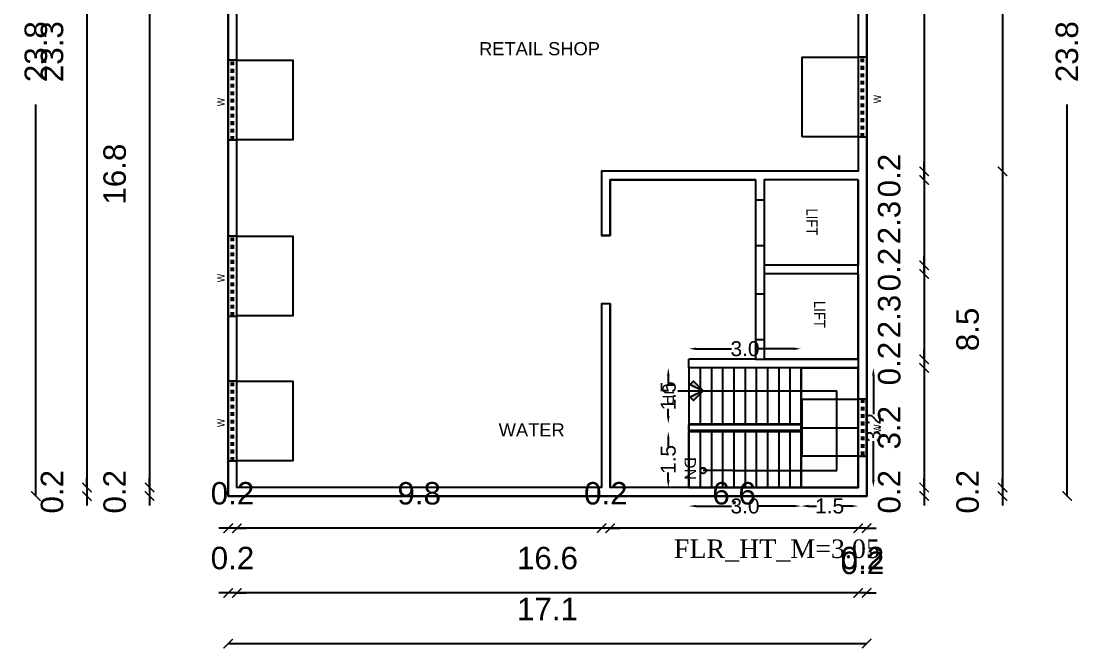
# Model space of a CAD drawing. Header units: metres. Extents: x 21671 to 43338, y -49512 to -25104.
# Drawn here: x 21833.06 to 21861.41, y -25137.59 to -25120.8 of the extents above; entities that cross this region are included whole.
import ezdxf

# ---------------------------------------------------------------- set-up
doc = ezdxf.new("R2010")
doc.units = ezdxf.units.M
doc.linetypes.add('HIDDENX2', pattern=[0.375, 0.25, -0.125])
for name, color, linetype in [('0 @ 1', 7, 'Continuous'), ('5', 5, 'Continuous'), ('BLK_1_FLR_3_BLT_UP_AREA', 7, 'Continuous'), ('BLK_1_FLR_3_LIFT_1', 7, 'Continuous'), ('BLK_1_FLR_3_REGULAR_ROOM', 7, 'Continuous'), ('BLK_1_FLR_3_ROOF_AREA', 7, 'Continuous'), ('BLK_1_FLR_3_STAIR_1', 7, 'Continuous'), ('BLK_1_FLR_3_STAIR_1_FLIGHT_1', 7, 'Continuous'), ('BLK_1_FLR_3_STAIR_1_FLIGHT_2', 7, 'Continuous'), ('BLK_1_FLR_3_STAIR_1_LANDING_1', 7, 'Continuous')]:
    doc.layers.add(name, color=color, linetype=linetype)
doc.styles.add('2mm', font='swissl.ttf', dxfattribs={"height": 2})
doc.styles.add('ARIAL', font='arial.ttf')
doc.styles.add('SEN', font='tahoma.ttf', dxfattribs={"height": 1})
doc.styles.get("Standard").update_dxf_attribs({"font": 'arial.ttf'})
doc.styles.add('TIMES', font='times.ttf')
doc.dimstyles.new('ISO-25', dxfattribs={"dimtxt": 1, "dimasz": 2.5, "dimexe": 1.25, "dimexo": 0.625, "dimtad": 1, "dimdec": 1, "dimzin": 1, "dimdsep": 46, "dimtxsty": 'Standard', "dimcen": 2.5, "dimse1": 1, "dimse2": 1, "dimsd1": 1, "dimsd2": 1, "dimadec": 1, "dimazin": 3, "dimtfac": 1, "dimtdec": 1, "dimtix": 1, "dimtmove": 2, "dimatfit": 3, "dimfxl": 0, "dimarcsym": 0})

# ---------------------------------------------------------------- blocks, each defined once
blk = doc.blocks.new('A$C674B7934')
at = {"layer": '5', "linetype": 'HIDDENX2'}
for p, q in [((3.5, 90), (3.5, 6)), ((5.5, 90), (5.5, 6))]:
    blk.add_line(p, q, dxfattribs=at)
at = {"layer": '5'}
blk.add_lwpolyline([(0, 6), (9, 6), (9, 90), (0, 90)], close=True, dxfattribs=at)
blk = doc.blocks.new('A$C617F55A5')
at = {"layer": '5', "linetype": 'HIDDENX2'}
for p, q in [((0, 5.5), (60, 5.5)), ((0, 3.5), (60, 3.5))]:
    blk.add_line(p, q, dxfattribs=at)
at = {"layer": '5'}
blk.add_lwpolyline([(60, 0), (60, 9), (0, 9), (0, 0)], close=True, dxfattribs=at)
blk = doc.blocks.new('_ArchTick')
at = {"color": 0, "linetype": 'ByBlock', "const_width": 0.15}
blk.add_lwpolyline([(-0.5, -0.5), (0.5, 0.5)], dxfattribs=at)
blk = doc.blocks.new('*D129')
at = {"color": 0, "lineweight": -2}
blk.add_line((21836.488, -25116.512), (21836.488, -25133.277), dxfattribs=at)
at = {"layer": 'Defpoints', "color": 0}
for p in [(21838.82, -25116.512), (21836.488, -25133.277), (21838.82, -25133.277)]:
    blk.add_point(p, dxfattribs=at)
at = {"color": 0, "lineweight": -2, "xscale": 0.25, "yscale": 0.25, "zscale": 0.25}
for p, rotation in [((21836.488, -25116.512), 90), ((21836.488, -25133.277), 270)]:
    blk.add_blockref('_ArchTick', p, dxfattribs=dict(at, rotation=rotation))
at = {"color": 0, "insert": (21835.557, -25124.894), "char_height": 0.6, "attachment_point": 5, "rotation": 90}
blk.add_mtext('16.8', dxfattribs=at)
blk = doc.blocks.new('*D100')
at = {"color": 0, "lineweight": -2}
for p, q in [((21836.488, -25133.277), (21836.488, -25133.027)), ((21836.488, -25133.277), (21836.488, -25133.506)), ((21836.488, -25133.506), (21836.488, -25133.756))]:
    blk.add_line(p, q, dxfattribs=at)
at = {"layer": 'Defpoints', "color": 0}
for p in [(21838.82, -25133.277), (21836.488, -25133.506), (21838.591, -25133.506)]:
    blk.add_point(p, dxfattribs=at)
at = {"color": 0, "lineweight": -2, "xscale": 0.25, "yscale": 0.25, "zscale": 0.25}
for p, rotation in [((21836.488, -25133.277), 270), ((21836.488, -25133.506), 90)]:
    blk.add_blockref('_ArchTick', p, dxfattribs=dict(at, rotation=rotation))
at = {"color": 0, "insert": (21835.557, -25133.391), "char_height": 0.6, "attachment_point": 5, "rotation": 90}
blk.add_mtext('0.2', dxfattribs=at)
blk = doc.blocks.new('*D102')
at = {"color": 0, "lineweight": -2}
blk.add_line((21834.814, -25109.958), (21834.814, -25133.277), dxfattribs=at)
at = {"layer": 'Defpoints', "color": 0}
for p in [(21838.82, -25109.958), (21834.814, -25133.277), (21838.82, -25133.277)]:
    blk.add_point(p, dxfattribs=at)
at = {"color": 0, "lineweight": -2, "xscale": 0.25, "yscale": 0.25, "zscale": 0.25}
for p, rotation in [((21834.814, -25109.958), 90), ((21834.814, -25133.277), 270)]:
    blk.add_blockref('_ArchTick', p, dxfattribs=dict(at, rotation=rotation))
at = {"color": 0, "insert": (21833.883, -25121.618), "char_height": 0.6, "attachment_point": 5, "rotation": 90}
blk.add_mtext('23.3', dxfattribs=at)
blk = doc.blocks.new('*D103')
at = {"color": 0, "lineweight": -2}
for p, q in [((21834.814, -25133.277), (21834.814, -25133.027)), ((21834.814, -25133.277), (21834.814, -25133.506)), ((21834.814, -25133.506), (21834.814, -25133.756))]:
    blk.add_line(p, q, dxfattribs=at)
at = {"layer": 'Defpoints', "color": 0}
for p in [(21838.82, -25133.277), (21834.814, -25133.506), (21838.591, -25133.506)]:
    blk.add_point(p, dxfattribs=at)
at = {"color": 0, "lineweight": -2, "xscale": 0.25, "yscale": 0.25, "zscale": 0.25}
for p, rotation in [((21834.814, -25133.277), 270), ((21834.814, -25133.506), 90)]:
    blk.add_blockref('_ArchTick', p, dxfattribs=dict(at, rotation=rotation))
at = {"color": 0, "insert": (21833.883, -25133.391), "char_height": 0.6, "attachment_point": 5, "rotation": 90}
blk.add_mtext('0.2', dxfattribs=at)
blk = doc.blocks.new('*D130')
at = {"color": 0, "lineweight": -2}
for p, q in [((21833.45, -25109.73), (21833.45, -25120.208)), ((21833.45, -25133.506), (21833.45, -25123.028))]:
    blk.add_line(p, q, dxfattribs=at)
at = {"layer": 'Defpoints', "color": 0}
for p in [(21838.591, -25109.73), (21833.45, -25133.506), (21838.591, -25133.506)]:
    blk.add_point(p, dxfattribs=at)
at = {"color": 0, "lineweight": -2, "xscale": 0.25, "yscale": 0.25, "zscale": 0.25}
for p, rotation in [((21833.45, -25109.73), 90), ((21833.45, -25133.506), 270)]:
    blk.add_blockref('_ArchTick', p, dxfattribs=dict(at, rotation=rotation))
at = {"color": 0, "insert": (21833.45, -25121.618), "char_height": 0.6, "attachment_point": 5, "rotation": 90}
blk.add_mtext('23.8', dxfattribs=at)
blk = doc.blocks.new('*D131')
at = {"color": 0, "lineweight": -2}
blk.add_line((21857.198, -25109.958), (21857.198, -25124.818), dxfattribs=at)
at = {"layer": 'Defpoints', "color": 0}
for p in [(21855.432, -25109.958), (21855.432, -25124.818), (21857.198, -25124.818)]:
    blk.add_point(p, dxfattribs=at)
at = {"color": 0, "lineweight": -2, "xscale": 0.25, "yscale": 0.25, "zscale": 0.25}
for p, rotation in [((21857.198, -25109.958), 90), ((21857.198, -25124.818), 270)]:
    blk.add_blockref('_ArchTick', p, dxfattribs=dict(at, rotation=rotation))
at = {"color": 0, "insert": (21856.267, -25117.388), "char_height": 0.6, "attachment_point": 5, "rotation": 90}
blk.add_mtext('14.9', dxfattribs=at)
blk = doc.blocks.new('*D132')
at = {"color": 0, "lineweight": -2}
for p, q in [((21857.198, -25124.818), (21857.198, -25124.568)), ((21857.198, -25124.818), (21857.198, -25125.047)), ((21857.198, -25125.047), (21857.198, -25125.297))]:
    blk.add_line(p, q, dxfattribs=at)
at = {"layer": 'Defpoints', "color": 0}
for p in [(21855.432, -25124.818), (21855.432, -25125.047), (21857.198, -25125.047)]:
    blk.add_point(p, dxfattribs=at)
at = {"color": 0, "lineweight": -2, "xscale": 0.25, "yscale": 0.25, "zscale": 0.25}
for p, rotation in [((21857.198, -25124.818), 270), ((21857.198, -25125.047), 90)]:
    blk.add_blockref('_ArchTick', p, dxfattribs=dict(at, rotation=rotation))
at = {"color": 0, "insert": (21856.267, -25124.933), "char_height": 0.6, "attachment_point": 5, "rotation": 90}
blk.add_mtext('0.2', dxfattribs=at)
blk = doc.blocks.new('*D133')
at = {"color": 0, "lineweight": -2}
for p, q in [((21857.198, -25125.047), (21857.198, -25124.797)), ((21857.198, -25125.047), (21857.198, -25127.333)), ((21857.198, -25127.333), (21857.198, -25127.583))]:
    blk.add_line(p, q, dxfattribs=at)
at = {"layer": 'Defpoints', "color": 0}
for p in [(21855.432, -25125.047), (21855.432, -25127.333), (21857.198, -25127.333)]:
    blk.add_point(p, dxfattribs=at)
at = {"color": 0, "lineweight": -2, "xscale": 0.25, "yscale": 0.25, "zscale": 0.25}
for p, rotation in [((21857.198, -25125.047), 270), ((21857.198, -25127.333), 90)]:
    blk.add_blockref('_ArchTick', p, dxfattribs=dict(at, rotation=rotation))
at = {"color": 0, "insert": (21856.267, -25126.19), "char_height": 0.6, "attachment_point": 5, "rotation": 90}
blk.add_mtext('2.3', dxfattribs=at)
blk = doc.blocks.new('*D134')
at = {"color": 0, "lineweight": -2}
for p, q in [((21857.198, -25127.333), (21857.198, -25127.083)), ((21857.198, -25127.333), (21857.198, -25127.562)), ((21857.198, -25127.562), (21857.198, -25127.812))]:
    blk.add_line(p, q, dxfattribs=at)
at = {"layer": 'Defpoints', "color": 0}
for p in [(21855.432, -25127.333), (21855.432, -25127.562), (21857.198, -25127.562)]:
    blk.add_point(p, dxfattribs=at)
at = {"color": 0, "lineweight": -2, "xscale": 0.25, "yscale": 0.25, "zscale": 0.25}
for p, rotation in [((21857.198, -25127.333), 270), ((21857.198, -25127.562), 90)]:
    blk.add_blockref('_ArchTick', p, dxfattribs=dict(at, rotation=rotation))
at = {"color": 0, "insert": (21856.267, -25127.447), "char_height": 0.6, "attachment_point": 5, "rotation": 90}
blk.add_mtext('0.2', dxfattribs=at)
blk = doc.blocks.new('*D135')
at = {"color": 0, "lineweight": -2}
for p, q in [((21857.198, -25127.562), (21857.198, -25127.312)), ((21857.198, -25127.562), (21857.198, -25129.848)), ((21857.198, -25129.848), (21857.198, -25130.098))]:
    blk.add_line(p, q, dxfattribs=at)
at = {"layer": 'Defpoints', "color": 0}
for p in [(21855.432, -25127.562), (21855.432, -25129.848), (21857.198, -25129.848)]:
    blk.add_point(p, dxfattribs=at)
at = {"color": 0, "lineweight": -2, "xscale": 0.25, "yscale": 0.25, "zscale": 0.25}
for p, rotation in [((21857.198, -25127.562), 270), ((21857.198, -25129.848), 90)]:
    blk.add_blockref('_ArchTick', p, dxfattribs=dict(at, rotation=rotation))
at = {"color": 0, "insert": (21856.267, -25128.705), "char_height": 0.6, "attachment_point": 5, "rotation": 90}
blk.add_mtext('2.3', dxfattribs=at)
blk = doc.blocks.new('*D136')
at = {"color": 0, "lineweight": -2}
for p, q in [((21857.198, -25129.848), (21857.198, -25129.598)), ((21857.198, -25129.848), (21857.198, -25130.076)), ((21857.198, -25130.076), (21857.198, -25130.326))]:
    blk.add_line(p, q, dxfattribs=at)
at = {"layer": 'Defpoints', "color": 0}
for p in [(21855.432, -25129.848), (21855.432, -25130.076), (21857.198, -25130.076)]:
    blk.add_point(p, dxfattribs=at)
at = {"color": 0, "lineweight": -2, "xscale": 0.25, "yscale": 0.25, "zscale": 0.25}
for p, rotation in [((21857.198, -25129.848), 270), ((21857.198, -25130.076), 90)]:
    blk.add_blockref('_ArchTick', p, dxfattribs=dict(at, rotation=rotation))
at = {"color": 0, "insert": (21856.267, -25129.962), "char_height": 0.6, "attachment_point": 5, "rotation": 90}
blk.add_mtext('0.2', dxfattribs=at)
blk = doc.blocks.new('*D137')
at = {"color": 0, "lineweight": -2}
blk.add_line((21857.198, -25130.076), (21857.198, -25133.277), dxfattribs=at)
at = {"layer": 'Defpoints', "color": 0}
for p in [(21855.432, -25130.076), (21855.432, -25133.277), (21857.198, -25133.277)]:
    blk.add_point(p, dxfattribs=at)
at = {"color": 0, "lineweight": -2, "xscale": 0.25, "yscale": 0.25, "zscale": 0.25}
for p, rotation in [((21857.198, -25130.076), 90), ((21857.198, -25133.277), 270)]:
    blk.add_blockref('_ArchTick', p, dxfattribs=dict(at, rotation=rotation))
at = {"color": 0, "insert": (21856.267, -25131.677), "char_height": 0.6, "attachment_point": 5, "rotation": 90}
blk.add_mtext('3.2', dxfattribs=at)
blk = doc.blocks.new('*D138')
at = {"color": 0, "lineweight": -2}
for p, q in [((21857.198, -25133.277), (21857.198, -25133.027)), ((21857.198, -25133.277), (21857.198, -25133.506)), ((21857.198, -25133.506), (21857.198, -25133.756))]:
    blk.add_line(p, q, dxfattribs=at)
at = {"layer": 'Defpoints', "color": 0}
for p in [(21855.432, -25133.277), (21855.661, -25133.506), (21857.198, -25133.506)]:
    blk.add_point(p, dxfattribs=at)
at = {"color": 0, "lineweight": -2, "xscale": 0.25, "yscale": 0.25, "zscale": 0.25}
for p, rotation in [((21857.198, -25133.277), 270), ((21857.198, -25133.506), 90)]:
    blk.add_blockref('_ArchTick', p, dxfattribs=dict(at, rotation=rotation))
at = {"color": 0, "insert": (21856.267, -25133.391), "char_height": 0.6, "attachment_point": 5, "rotation": 90}
blk.add_mtext('0.2', dxfattribs=at)
blk = doc.blocks.new('*D106')
at = {"color": 0, "lineweight": -2}
blk.add_line((21859.294, -25109.958), (21859.294, -25124.818), dxfattribs=at)
at = {"layer": 'Defpoints', "color": 0}
for p in [(21855.432, -25109.958), (21855.432, -25124.818), (21859.294, -25124.818)]:
    blk.add_point(p, dxfattribs=at)
at = {"color": 0, "lineweight": -2, "xscale": 0.25, "yscale": 0.25, "zscale": 0.25}
for p, rotation in [((21859.294, -25109.958), 90), ((21859.294, -25124.818), 270)]:
    blk.add_blockref('_ArchTick', p, dxfattribs=dict(at, rotation=rotation))
at = {"color": 0, "insert": (21858.363, -25117.388), "char_height": 0.6, "attachment_point": 5, "rotation": 90}
blk.add_mtext('14.9', dxfattribs=at)
blk = doc.blocks.new('*D107')
at = {"color": 0, "lineweight": -2}
blk.add_line((21859.294, -25124.818), (21859.294, -25133.277), dxfattribs=at)
at = {"layer": 'Defpoints', "color": 0}
for p in [(21855.432, -25124.818), (21855.432, -25133.277), (21859.294, -25133.277)]:
    blk.add_point(p, dxfattribs=at)
at = {"color": 0, "lineweight": -2, "xscale": 0.25, "yscale": 0.25, "zscale": 0.25}
for p, rotation in [((21859.294, -25124.818), 90), ((21859.294, -25133.277), 270)]:
    blk.add_blockref('_ArchTick', p, dxfattribs=dict(at, rotation=rotation))
at = {"color": 0, "insert": (21858.363, -25129.048), "char_height": 0.6, "attachment_point": 5, "rotation": 90}
blk.add_mtext('8.5', dxfattribs=at)
blk = doc.blocks.new('*D108')
at = {"color": 0, "lineweight": -2}
for p, q in [((21859.294, -25133.277), (21859.294, -25133.027)), ((21859.294, -25133.277), (21859.294, -25133.506)), ((21859.294, -25133.506), (21859.294, -25133.756))]:
    blk.add_line(p, q, dxfattribs=at)
at = {"layer": 'Defpoints', "color": 0}
for p in [(21855.432, -25133.277), (21855.661, -25133.506), (21859.294, -25133.506)]:
    blk.add_point(p, dxfattribs=at)
at = {"color": 0, "lineweight": -2, "xscale": 0.25, "yscale": 0.25, "zscale": 0.25}
for p, rotation in [((21859.294, -25133.277), 270), ((21859.294, -25133.506), 90)]:
    blk.add_blockref('_ArchTick', p, dxfattribs=dict(at, rotation=rotation))
at = {"color": 0, "insert": (21858.363, -25133.391), "char_height": 0.6, "attachment_point": 5, "rotation": 90}
blk.add_mtext('0.2', dxfattribs=at)
blk = doc.blocks.new('*D139')
at = {"color": 0, "lineweight": -2}
for p, q in [((21861.019, -25109.73), (21861.019, -25120.208)), ((21861.019, -25133.506), (21861.019, -25123.028))]:
    blk.add_line(p, q, dxfattribs=at)
at = {"layer": 'Defpoints', "color": 0}
for p in [(21855.661, -25109.73), (21855.661, -25133.506), (21861.019, -25133.506)]:
    blk.add_point(p, dxfattribs=at)
at = {"color": 0, "lineweight": -2, "xscale": 0.25, "yscale": 0.25, "zscale": 0.25}
for p, rotation in [((21861.019, -25109.73), 90), ((21861.019, -25133.506), 270)]:
    blk.add_blockref('_ArchTick', p, dxfattribs=dict(at, rotation=rotation))
at = {"color": 0, "insert": (21861.019, -25121.618), "char_height": 0.6, "attachment_point": 5, "rotation": 90}
blk.add_mtext('23.8', dxfattribs=at)
blk = doc.blocks.new('*D109')
at = {"color": 0, "lineweight": -2}
for p, q in [((21855.432, -25134.367), (21855.182, -25134.367)), ((21855.661, -25134.367), (21855.432, -25134.367)), ((21855.661, -25134.367), (21855.911, -25134.367))]:
    blk.add_line(p, q, dxfattribs=at)
at = {"layer": 'Defpoints', "color": 0}
for p in [(21855.432, -25133.277), (21855.661, -25133.506), (21855.432, -25134.367)]:
    blk.add_point(p, dxfattribs=at)
at = {"color": 0, "lineweight": -2, "xscale": 0.25, "yscale": 0.25, "zscale": 0.25}
blk.add_blockref('_ArchTick', (21855.432, -25134.367), dxfattribs=at)
at = {"color": 0, "lineweight": -2, "xscale": 0.25, "yscale": 0.25, "zscale": 0.25, "rotation": 180}
blk.add_blockref('_ArchTick', (21855.661, -25134.367), dxfattribs=at)
at = {"color": 0, "insert": (21855.547, -25135.298), "char_height": 0.6, "attachment_point": 5}
blk.add_mtext('0.2', dxfattribs=at)
blk = doc.blocks.new('*D140')
at = {"color": 0, "lineweight": -2}
blk.add_line((21855.432, -25134.367), (21848.802, -25134.367), dxfattribs=at)
at = {"layer": 'Defpoints', "color": 0}
for p in [(21848.802, -25133.277), (21855.432, -25133.277), (21848.802, -25134.367)]:
    blk.add_point(p, dxfattribs=at)
at = {"color": 0, "lineweight": -2, "xscale": 0.25, "yscale": 0.25, "zscale": 0.25, "rotation": 180}
blk.add_blockref('_ArchTick', (21848.802, -25134.367), dxfattribs=at)
at = {"color": 0, "lineweight": -2, "xscale": 0.25, "yscale": 0.25, "zscale": 0.25}
blk.add_blockref('_ArchTick', (21855.432, -25134.367), dxfattribs=at)
at = {"color": 0, "insert": (21852.117, -25133.436), "char_height": 0.6, "attachment_point": 5}
blk.add_mtext('6.6', dxfattribs=at)
blk = doc.blocks.new('*D141')
at = {"color": 0, "lineweight": -2}
for p, q in [((21848.574, -25134.367), (21848.324, -25134.367)), ((21848.802, -25134.367), (21848.574, -25134.367)), ((21848.802, -25134.367), (21849.052, -25134.367))]:
    blk.add_line(p, q, dxfattribs=at)
at = {"layer": 'Defpoints', "color": 0}
for p in [(21848.574, -25133.277), (21848.802, -25133.277), (21848.574, -25134.367)]:
    blk.add_point(p, dxfattribs=at)
at = {"color": 0, "lineweight": -2, "xscale": 0.25, "yscale": 0.25, "zscale": 0.25}
blk.add_blockref('_ArchTick', (21848.574, -25134.367), dxfattribs=at)
at = {"color": 0, "lineweight": -2, "xscale": 0.25, "yscale": 0.25, "zscale": 0.25, "rotation": 180}
blk.add_blockref('_ArchTick', (21848.802, -25134.367), dxfattribs=at)
at = {"color": 0, "insert": (21848.688, -25133.436), "char_height": 0.6, "attachment_point": 5}
blk.add_mtext('0.2', dxfattribs=at)
blk = doc.blocks.new('*D142')
at = {"color": 0, "lineweight": -2}
blk.add_line((21848.574, -25134.367), (21838.82, -25134.367), dxfattribs=at)
at = {"layer": 'Defpoints', "color": 0}
for p in [(21838.82, -25133.277), (21848.574, -25133.277), (21838.82, -25134.367)]:
    blk.add_point(p, dxfattribs=at)
at = {"color": 0, "lineweight": -2, "xscale": 0.25, "yscale": 0.25, "zscale": 0.25, "rotation": 180}
blk.add_blockref('_ArchTick', (21838.82, -25134.367), dxfattribs=at)
at = {"color": 0, "lineweight": -2, "xscale": 0.25, "yscale": 0.25, "zscale": 0.25}
blk.add_blockref('_ArchTick', (21848.574, -25134.367), dxfattribs=at)
at = {"color": 0, "insert": (21843.697, -25133.436), "char_height": 0.6, "attachment_point": 5}
blk.add_mtext('9.8', dxfattribs=at)
blk = doc.blocks.new('*D110')
at = {"color": 0, "lineweight": -2}
for p, q in [((21838.591, -25134.367), (21838.341, -25134.367)), ((21838.82, -25134.367), (21838.591, -25134.367)), ((21838.82, -25134.367), (21839.07, -25134.367))]:
    blk.add_line(p, q, dxfattribs=at)
at = {"layer": 'Defpoints', "color": 0}
for p in [(21838.82, -25133.277), (21838.591, -25133.506), (21838.591, -25134.367)]:
    blk.add_point(p, dxfattribs=at)
at = {"color": 0, "lineweight": -2, "xscale": 0.25, "yscale": 0.25, "zscale": 0.25}
blk.add_blockref('_ArchTick', (21838.591, -25134.367), dxfattribs=at)
at = {"color": 0, "lineweight": -2, "xscale": 0.25, "yscale": 0.25, "zscale": 0.25, "rotation": 180}
blk.add_blockref('_ArchTick', (21838.82, -25134.367), dxfattribs=at)
at = {"color": 0, "insert": (21838.705, -25133.436), "char_height": 0.6, "attachment_point": 5}
blk.add_mtext('0.2', dxfattribs=at)
blk = doc.blocks.new('*D111')
at = {"color": 0, "lineweight": -2}
for p, q in [((21855.432, -25136.099), (21855.182, -25136.099)), ((21855.661, -25136.099), (21855.432, -25136.099)), ((21855.661, -25136.099), (21855.911, -25136.099))]:
    blk.add_line(p, q, dxfattribs=at)
at = {"layer": 'Defpoints', "color": 0}
for p in [(21855.432, -25133.277), (21855.661, -25133.506), (21855.432, -25136.099)]:
    blk.add_point(p, dxfattribs=at)
at = {"color": 0, "lineweight": -2, "xscale": 0.25, "yscale": 0.25, "zscale": 0.25}
blk.add_blockref('_ArchTick', (21855.432, -25136.099), dxfattribs=at)
at = {"color": 0, "lineweight": -2, "xscale": 0.25, "yscale": 0.25, "zscale": 0.25, "rotation": 180}
blk.add_blockref('_ArchTick', (21855.661, -25136.099), dxfattribs=at)
at = {"color": 0, "insert": (21855.547, -25135.168), "char_height": 0.6, "attachment_point": 5}
blk.add_mtext('0.2', dxfattribs=at)
blk = doc.blocks.new('*D112')
at = {"color": 0, "lineweight": -2}
blk.add_line((21855.432, -25136.099), (21838.82, -25136.099), dxfattribs=at)
at = {"layer": 'Defpoints', "color": 0}
for p in [(21838.82, -25133.277), (21855.432, -25133.277), (21838.82, -25136.099)]:
    blk.add_point(p, dxfattribs=at)
at = {"color": 0, "lineweight": -2, "xscale": 0.25, "yscale": 0.25, "zscale": 0.25, "rotation": 180}
blk.add_blockref('_ArchTick', (21838.82, -25136.099), dxfattribs=at)
at = {"color": 0, "lineweight": -2, "xscale": 0.25, "yscale": 0.25, "zscale": 0.25}
blk.add_blockref('_ArchTick', (21855.432, -25136.099), dxfattribs=at)
at = {"color": 0, "insert": (21847.126, -25135.168), "char_height": 0.6, "attachment_point": 5}
blk.add_mtext('16.6', dxfattribs=at)
blk = doc.blocks.new('*D113')
at = {"color": 0, "lineweight": -2}
for p, q in [((21838.591, -25136.099), (21838.341, -25136.099)), ((21838.82, -25136.099), (21838.591, -25136.099)), ((21838.82, -25136.099), (21839.07, -25136.099))]:
    blk.add_line(p, q, dxfattribs=at)
at = {"layer": 'Defpoints', "color": 0}
for p in [(21838.82, -25133.277), (21838.591, -25133.506), (21838.591, -25136.099)]:
    blk.add_point(p, dxfattribs=at)
at = {"color": 0, "lineweight": -2, "xscale": 0.25, "yscale": 0.25, "zscale": 0.25}
blk.add_blockref('_ArchTick', (21838.591, -25136.099), dxfattribs=at)
at = {"color": 0, "lineweight": -2, "xscale": 0.25, "yscale": 0.25, "zscale": 0.25, "rotation": 180}
blk.add_blockref('_ArchTick', (21838.82, -25136.099), dxfattribs=at)
at = {"color": 0, "insert": (21838.705, -25135.168), "char_height": 0.6, "attachment_point": 5}
blk.add_mtext('0.2', dxfattribs=at)
blk = doc.blocks.new('*D143')
at = {"color": 0, "lineweight": -2}
blk.add_line((21838.591, -25137.454), (21855.661, -25137.454), dxfattribs=at)
at = {"layer": 'Defpoints', "color": 0}
for p in [(21838.591, -25133.506), (21855.661, -25133.506), (21855.661, -25137.454)]:
    blk.add_point(p, dxfattribs=at)
at = {"color": 0, "lineweight": -2, "xscale": 0.25, "yscale": 0.25, "zscale": 0.25, "rotation": 180}
blk.add_blockref('_ArchTick', (21838.591, -25137.454), dxfattribs=at)
at = {"color": 0, "lineweight": -2, "xscale": 0.25, "yscale": 0.25, "zscale": 0.25}
blk.add_blockref('_ArchTick', (21855.661, -25137.454), dxfattribs=at)
at = {"color": 0, "insert": (21847.126, -25136.528), "char_height": 0.6, "attachment_point": 5}
blk.add_mtext('17.1', dxfattribs=at)
blk = doc.blocks.new('*D312')
at = {"layer": 'BLK_1_FLR_3_STAIR_1_FLIGHT_2', "color": 0, "lineweight": -2}
for p, q in [((21851.108, -25129.566), (21852.045, -25129.566)), ((21853.708, -25129.566), (21852.772, -25129.566))]:
    blk.add_line(p, q, dxfattribs=at)
at = {"layer": 'BLK_1_FLR_3_STAIR_1_FLIGHT_2', "color": 0}
for points in [[(21851.108, -25129.532), (21851.108, -25129.599), (21850.908, -25129.566)], [(21853.708, -25129.532), (21853.708, -25129.599), (21853.908, -25129.566)]]:
    blk.add_solid(points, dxfattribs=at)
at = {"layer": 'Defpoints', "color": 0}
for p in [(21850.908, -25129.566), (21850.908, -25130.076), (21853.908, -25130.076)]:
    blk.add_point(p, dxfattribs=at)
at = {"layer": 'BLK_1_FLR_3_STAIR_1_FLIGHT_2', "color": 0, "insert": (21852.408, -25129.566), "char_height": 0.4, "attachment_point": 5}
blk.add_mtext('3.0', dxfattribs=at)
blk = doc.blocks.new('*D313')
at = {"layer": 'BLK_1_FLR_3_STAIR_1_FLIGHT_1', "color": 0, "lineweight": -2}
for p, q in [((21851.108, -25133.774), (21852.045, -25133.774)), ((21853.708, -25133.774), (21852.772, -25133.774))]:
    blk.add_line(p, q, dxfattribs=at)
at = {"layer": 'BLK_1_FLR_3_STAIR_1_FLIGHT_1', "color": 0}
for points in [[(21851.108, -25133.74), (21851.108, -25133.807), (21850.908, -25133.774)], [(21853.708, -25133.74), (21853.708, -25133.807), (21853.908, -25133.774)]]:
    blk.add_solid(points, dxfattribs=at)
at = {"layer": 'Defpoints', "color": 0}
for p in [(21850.908, -25133.277), (21853.908, -25133.277), (21850.908, -25133.774)]:
    blk.add_point(p, dxfattribs=at)
at = {"layer": 'BLK_1_FLR_3_STAIR_1_FLIGHT_1', "color": 0, "insert": (21852.408, -25133.774), "char_height": 0.4, "attachment_point": 5}
blk.add_mtext('3.0', dxfattribs=at)
blk = doc.blocks.new('*D314')
at = {"layer": 'BLK_1_FLR_3_STAIR_1_FLIGHT_1', "color": 0, "lineweight": -2}
for p, q in [((21850.357, -25131.977), (21850.357, -25132.18)), ((21850.357, -25133.077), (21850.357, -25132.874))]:
    blk.add_line(p, q, dxfattribs=at)
at = {"layer": 'BLK_1_FLR_3_STAIR_1_FLIGHT_1', "color": 0}
for points in [[(21850.324, -25131.977), (21850.39, -25131.977), (21850.357, -25131.777)], [(21850.324, -25133.077), (21850.39, -25133.077), (21850.357, -25133.277)]]:
    blk.add_solid(points, dxfattribs=at)
at = {"layer": 'Defpoints', "color": 0}
for p in [(21850.357, -25131.777), (21850.908, -25131.777), (21851.114, -25133.277)]:
    blk.add_point(p, dxfattribs=at)
at = {"layer": 'BLK_1_FLR_3_STAIR_1_FLIGHT_1', "color": 0, "insert": (21850.357, -25132.527), "char_height": 0.4, "attachment_point": 5, "rotation": 90}
blk.add_mtext('1.5', dxfattribs=at)
blk = doc.blocks.new('*D315')
at = {"layer": 'BLK_1_FLR_3_STAIR_1_FLIGHT_2', "color": 0, "lineweight": -2}
for p, q in [((21850.357, -25130.276), (21850.357, -25130.48)), ((21850.357, -25131.376), (21850.357, -25131.173))]:
    blk.add_line(p, q, dxfattribs=at)
at = {"layer": 'BLK_1_FLR_3_STAIR_1_FLIGHT_2', "color": 0}
for points in [[(21850.324, -25130.276), (21850.391, -25130.276), (21850.357, -25130.076)], [(21850.324, -25131.376), (21850.391, -25131.376), (21850.357, -25131.576)]]:
    blk.add_solid(points, dxfattribs=at)
at = {"layer": 'Defpoints', "color": 0}
for p in [(21850.908, -25130.076), (21850.357, -25131.576), (21850.908, -25131.576)]:
    blk.add_point(p, dxfattribs=at)
at = {"layer": 'BLK_1_FLR_3_STAIR_1_FLIGHT_2', "color": 0, "insert": (21850.357, -25130.826), "char_height": 0.4, "attachment_point": 5, "rotation": 90}
blk.add_mtext('1.5', dxfattribs=at)
blk = doc.blocks.new('*D316')
at = {"layer": 'BLK_1_FLR_3_STAIR_1_LANDING_1', "color": 0, "lineweight": -2}
for p, q in [((21854.108, -25133.774), (21854.323, -25133.774)), ((21855.232, -25133.774), (21855.017, -25133.774))]:
    blk.add_line(p, q, dxfattribs=at)
at = {"layer": 'BLK_1_FLR_3_STAIR_1_LANDING_1', "color": 0}
for points in [[(21854.108, -25133.74), (21854.108, -25133.807), (21853.908, -25133.774)], [(21855.232, -25133.74), (21855.232, -25133.807), (21855.432, -25133.774)]]:
    blk.add_solid(points, dxfattribs=at)
at = {"layer": 'Defpoints', "color": 0}
for p in [(21853.908, -25133.277), (21855.432, -25133.277), (21853.908, -25133.774)]:
    blk.add_point(p, dxfattribs=at)
at = {"layer": 'BLK_1_FLR_3_STAIR_1_LANDING_1', "color": 0, "insert": (21854.67, -25133.774), "char_height": 0.4, "attachment_point": 5}
blk.add_mtext('1.5', dxfattribs=at)
blk = doc.blocks.new('*D307')
at = {"layer": 'BLK_1_FLR_3_STAIR_1_LANDING_1', "color": 0, "lineweight": -2}
for p, q in [((21855.84, -25130.276), (21855.84, -25131.315)), ((21855.84, -25133.077), (21855.84, -25132.039))]:
    blk.add_line(p, q, dxfattribs=at)
at = {"layer": 'BLK_1_FLR_3_STAIR_1_LANDING_1', "color": 0}
for points in [[(21855.807, -25130.276), (21855.873, -25130.276), (21855.84, -25130.076)], [(21855.807, -25133.077), (21855.873, -25133.077), (21855.84, -25133.277)]]:
    blk.add_solid(points, dxfattribs=at)
at = {"layer": 'Defpoints', "color": 0}
for p in [(21855.432, -25130.076), (21855.432, -25133.277), (21855.84, -25133.277)]:
    blk.add_point(p, dxfattribs=at)
at = {"layer": 'BLK_1_FLR_3_STAIR_1_LANDING_1', "color": 0, "insert": (21855.84, -25131.677), "char_height": 0.4, "attachment_point": 5, "rotation": 90}
blk.add_mtext('3.2', dxfattribs=at)

msp = doc.modelspace()

# ---------------------------------------------------------------- hatches: boundary and pattern name
at = {"ltscale": 0.15}
h = msp.add_hatch(color=0, dxfattribs=at)
h.paths.add_polyline_path([(21851.032, -25130.432), (21851.29, -25130.69), (21850.945, -25130.518)])
h.paths.add_polyline_path([(21851.29, -25130.69), (21851.032, -25130.949), (21850.945, -25130.863)])

# ---------------------------------------------------------------- linework, layer by layer
at = {"color": 0}
for p, q in [((21855.432, -25109.958), (21855.432, -25124.818)), ((21838.82, -25133.277), (21838.82, -25116.512)), ((21855.432, -25124.818), (21848.574, -25124.818)), ((21848.574, -25124.818), (21848.574, -25126.533)), ((21852.689, -25125.047), (21848.802, -25125.047)), ((21848.802, -25125.047), (21848.802, -25126.533)), ((21852.689, -25125.047), (21852.689, -25125.58)), ((21855.432, -25125.047), (21852.918, -25125.047)), ((21852.918, -25125.047), (21852.918, -25125.58)), ((21855.432, -25125.047), (21855.432, -25127.333)), ((21852.689, -25125.58), (21852.918, -25125.58)), ((21848.802, -25126.533), (21848.574, -25126.533)), ((21852.689, -25126.8), (21852.689, -25128.095)), ((21852.689, -25126.8), (21852.918, -25126.8)), ((21852.918, -25126.8), (21852.918, -25127.333)), ((21855.432, -25127.333), (21852.918, -25127.333)), ((21852.918, -25127.562), (21852.918, -25128.095)), ((21855.432, -25127.562), (21852.918, -25127.562)), ((21855.432, -25127.562), (21855.432, -25129.848)), ((21852.689, -25128.095), (21852.918, -25128.095)), ((21848.574, -25128.362), (21848.574, -25133.277)), ((21848.802, -25128.362), (21848.574, -25128.362)), ((21848.802, -25128.362), (21848.802, -25133.277)), ((21852.689, -25129.314), (21852.689, -25129.848)), ((21852.689, -25129.314), (21852.918, -25129.314)), ((21852.918, -25129.314), (21852.918, -25129.848)), ((21848.802, -25130.076), (21848.802, -25129.848)), ((21852.689, -25129.848), (21850.908, -25129.848)), ((21850.908, -25130.076), (21850.908, -25129.848)), ((21855.432, -25129.848), (21852.918, -25129.848)), ((21850.908, -25130.076), (21850.908, -25131.601)), ((21855.432, -25130.076), (21851.114, -25130.076)), ((21851.208, -25130.076), (21851.208, -25131.601)), ((21851.508, -25130.076), (21851.508, -25131.601)), ((21851.808, -25130.076), (21851.808, -25131.601)), ((21852.108, -25130.076), (21852.108, -25131.601)), ((21852.408, -25130.076), (21852.408, -25131.601)), ((21852.708, -25130.076), (21852.708, -25131.601)), ((21853.008, -25130.076), (21853.008, -25131.601)), ((21853.308, -25130.076), (21853.308, -25131.601)), ((21853.608, -25130.076), (21853.608, -25131.601)), ((21853.908, -25130.076), (21853.908, -25131.601)), ((21855.432, -25130.076), (21855.432, -25133.277)), ((21850.614, -25130.69), (21854.863, -25130.69)), ((21854.863, -25132.824), (21854.863, -25130.69)), ((21853.908, -25131.601), (21850.908, -25131.601)), ((21850.908, -25131.753), (21850.908, -25131.601)), ((21853.908, -25131.753), (21853.908, -25131.601)), ((21853.908, -25131.753), (21850.908, -25131.753)), ((21850.908, -25131.753), (21850.908, -25133.277)), ((21851.208, -25131.753), (21851.208, -25133.277)), ((21851.508, -25131.753), (21851.508, -25133.277)), ((21851.808, -25131.753), (21851.808, -25133.277)), ((21852.108, -25131.753), (21852.108, -25133.277)), ((21852.408, -25131.753), (21852.408, -25133.277)), ((21852.708, -25131.753), (21852.708, -25133.277)), ((21853.008, -25131.753), (21853.008, -25133.277)), ((21853.308, -25131.753), (21853.308, -25133.277)), ((21853.608, -25131.753), (21853.608, -25133.277)), ((21853.908, -25131.677), (21855.432, -25131.677)), ((21853.908, -25131.753), (21853.908, -25133.277)), ((21852.07, -25132.824), (21851.292, -25132.824)), ((21852.07, -25132.824), (21854.863, -25132.824)), ((21848.574, -25133.277), (21838.82, -25133.277)), ((21855.432, -25133.277), (21848.802, -25133.277))]:
    msp.add_line(p, q, dxfattribs=at)
msp.add_lwpolyline([(21855.661, -25133.506), (21838.591, -25133.506), (21838.591, -25109.73), (21855.661, -25109.73)], close=True, dxfattribs=at)
at = {"color": 103}
for points in [[(21838.82, -25123.98), (21838.82, -25121.846), (21840.32, -25121.846), (21840.32, -25123.98), (21838.82, -25123.98)], [(21853.932, -25123.9), (21853.932, -25121.766), (21855.432, -25121.766), (21855.432, -25123.9), (21853.932, -25123.9)], [(21838.82, -25128.689), (21838.82, -25126.555), (21840.32, -25126.555), (21840.32, -25128.689), (21838.82, -25128.689)], [(21838.82, -25132.564), (21838.82, -25130.431), (21840.32, -25130.431), (21840.32, -25132.564), (21838.82, -25132.564)], [(21853.932, -25132.439), (21853.932, -25130.915), (21855.432, -25130.915), (21855.432, -25132.439), (21853.932, -25132.439)]]:
    msp.add_lwpolyline(points, dxfattribs=at)
at = {"color": 0}
msp.add_lwpolyline([(21851.29, -25130.69), (21850.945, -25130.863), (21851.032, -25130.949), (21851.29, -25130.69), (21851.032, -25130.432), (21850.945, -25130.518), (21851.29, -25130.69)], dxfattribs=at)
msp.add_circle((21851.292, -25132.824), 0.0768, dxfattribs=at)
at = {"layer": 'BLK_1_FLR_3_BLT_UP_AREA', "color": 13}
msp.add_lwpolyline([(21855.661, -25109.73), (21838.591, -25109.73), (21838.591, -25133.506), (21855.661, -25133.506)], close=True, dxfattribs=at)
at = {"layer": 'BLK_1_FLR_3_LIFT_1', "color": 30}
msp.add_lwpolyline([(21855.432, -25125.047), (21852.918, -25125.047), (21852.918, -25129.848), (21855.432, -25129.848)], close=True, dxfattribs=at)
at = {"layer": 'BLK_1_FLR_3_REGULAR_ROOM', "color": 2}
msp.add_lwpolyline([(21855.432, -25109.958), (21855.432, -25124.818), (21852.69, -25124.818), (21848.574, -25124.818), (21848.574, -25126.533), (21848.802, -25126.533), (21848.802, -25125.047), (21852.689, -25125.047), (21852.689, -25129.848), (21855.432, -25129.848), (21855.432, -25133.277), (21848.802, -25133.277), (21848.802, -25128.362), (21848.574, -25128.362), (21848.574, -25133.277), (21838.82, -25133.277), (21838.82, -25109.958), (21841.182, -25109.958), (21841.182, -25116.512), (21841.411, -25116.512), (21841.411, -25113.997), (21848.834, -25113.997), (21848.834, -25109.958)], close=True, dxfattribs=at)
at = {"layer": 'BLK_1_FLR_3_ROOF_AREA', "color": 54}
msp.add_lwpolyline([(21855.661, -25109.73), (21838.591, -25109.73), (21838.591, -25133.506), (21855.661, -25133.506)], close=True, dxfattribs=at)
at = {"layer": 'BLK_1_FLR_3_STAIR_1', "color": 1}
msp.add_lwpolyline([(21855.432, -25130.076), (21850.908, -25130.076), (21850.908, -25133.277), (21855.432, -25133.277)], close=True, dxfattribs=at)
at = {"layer": 'BLK_1_FLR_3_STAIR_1_FLIGHT_1', "color": 7}
for p, q in [((21850.908, -25131.777), (21850.908, -25133.277)), ((21851.208, -25131.777), (21851.208, -25133.277)), ((21851.508, -25131.777), (21851.508, -25133.277)), ((21851.808, -25131.777), (21851.808, -25133.277)), ((21852.108, -25131.777), (21852.108, -25133.277)), ((21852.408, -25131.777), (21852.408, -25133.277)), ((21852.708, -25131.777), (21852.708, -25133.277)), ((21853.008, -25131.777), (21853.008, -25133.277)), ((21853.308, -25131.777), (21853.308, -25133.277)), ((21853.608, -25131.777), (21853.608, -25133.277)), ((21853.908, -25131.777), (21853.908, -25133.277))]:
    msp.add_line(p, q, dxfattribs=at)
msp.add_lwpolyline([(21850.908, -25131.777), (21853.908, -25131.777), (21853.908, -25133.277), (21850.908, -25133.277)], close=True, dxfattribs=at)
at = {"layer": 'BLK_1_FLR_3_STAIR_1_FLIGHT_2', "color": 7}
for p, q in [((21850.908, -25130.076), (21850.908, -25131.576)), ((21851.208, -25130.076), (21851.208, -25131.576)), ((21851.508, -25130.076), (21851.508, -25131.576)), ((21851.808, -25130.076), (21851.808, -25131.576)), ((21852.108, -25130.076), (21852.108, -25131.576)), ((21852.408, -25130.076), (21852.408, -25131.576)), ((21852.708, -25130.076), (21852.708, -25131.576)), ((21853.008, -25130.076), (21853.008, -25131.576)), ((21853.308, -25130.076), (21853.308, -25131.576)), ((21853.608, -25130.076), (21853.608, -25131.576)), ((21853.908, -25130.076), (21853.908, -25131.576))]:
    msp.add_line(p, q, dxfattribs=at)
msp.add_lwpolyline([(21850.908, -25131.576), (21853.908, -25131.576), (21853.908, -25130.076), (21850.908, -25130.076)], close=True, dxfattribs=at)
at = {"layer": 'BLK_1_FLR_3_STAIR_1_LANDING_1', "color": 7}
msp.add_lwpolyline([(21855.432, -25133.277), (21853.908, -25133.277), (21853.908, -25130.076), (21855.432, -25130.076)], close=True, dxfattribs=at)

# ---------------------------------------------------------------- block references
at = {"color": 0, "xscale": 0.0254017857142961, "yscale": 0.0254017857142961, "zscale": 0.0254017857142961}
for name, p, rotation in [('A$C674B7934', (21838.82, -25121.694), 180), ('A$C674B7934', (21855.661, -25121.614), 180), ('A$C674B7934', (21838.82, -25126.403), 180), ('A$C674B7934', (21838.82, -25130.278), 180), ('A$C617F55A5', (21855.432, -25130.915), 270)]:
    msp.add_blockref(name, p, dxfattribs=dict(at, rotation=rotation))

# ---------------------------------------------------------------- texts
at = {"color": 6}
for s, p in [('RETAIL SHOP', (21845.297, -25121.713)), ('WATER', (21845.822, -25131.91))]:
    msp.add_text(s, height=0.35, dxfattribs=at).set_placement(p)
at = {"color": 0, "style": 'ARIAL'}
for s, p in [('UP', (21850.203, -25130.487)), ('DN', (21850.792, -25132.463))]:
    msp.add_text(s, height=0.3048, rotation=270, dxfattribs=at).set_placement(p)
at = {"color": 0, "char_height": 0.2, "width": 26.3481, "attachment_point": 5, "rotation": 90.6255, "style": 'SEN'}
for insert in [(21855.947, -25122.887), (21838.398, -25122.965), (21838.398, -25127.674), (21838.398, -25131.549), (21855.947, -25131.701)]:
    msp.add_mtext('W', dxfattribs=dict(at, insert=insert))
at = {"layer": '0 @ 1', "color": 0, "char_height": 0.30482, "width": 462.36415, "attachment_point": 1, "rotation": 270, "style": '2mm'}
for insert in [(21854.353, -25125.812), (21854.558, -25128.288)]:
    msp.add_mtext('{\\fArial Narrow|b0|i0|c0|p34;\\C7;LIFT }', dxfattribs=dict(at, insert=insert))
at = {"layer": 'BLK_1_FLR_3_STAIR_1', "color": 1, "insert": (21850.505, -25134.668), "char_height": 0.49497, "width": 17.44019, "attachment_point": 1, "style": 'TIMES'}
msp.add_mtext('FLR_HT_M=3.05', dxfattribs=at)

# ---------------------------------------------------------------- dimensions: what is measured, and where the dimension line sits
at = {"color": 0}
for base, p1, p2, angle, picture, middle in [((21833.45, -25133.506), (21838.591, -25109.73), (21838.591, -25133.506), 270, '*D130', (21833.45, -25121.618)), ((21861.019, -25133.506), (21855.661, -25109.73), (21855.661, -25133.506), 270, '*D139', (21861.019, -25121.618)), ((21855.432, -25134.367), (21855.661, -25133.506), (21855.432, -25133.277), 180, '*D109', (21855.547, -25135.298))]:
    dim = msp.add_linear_dim(base=base, p1=p1, p2=p2, angle=angle, dimstyle='ISO-25', override={"dimtxt": 0.6, "dimasz": 0.25, "dimblk1": 'ArchTick', "dimblk2": 'ArchTick', "dimsah": 1, "dimsd1": 0, "dimsd2": 0}, dxfattribs=at)
    dim.commit()
    dim.dimension.update_dxf_attribs({"geometry": picture, "text_midpoint": middle, "dimtype": 160})
for base, p1, p2, angle, picture, middle in [((21834.814, -25133.277), (21838.82, -25109.958), (21838.82, -25133.277), 270, '*D102', (21833.883, -25121.618)), ((21857.198, -25124.818), (21855.432, -25109.958), (21855.432, -25124.818), 270, '*D131', (21856.267, -25117.388)), ((21859.294, -25124.818), (21855.432, -25109.958), (21855.432, -25124.818), 270, '*D106', (21858.363, -25117.388)), ((21836.488, -25133.277), (21838.82, -25116.512), (21838.82, -25133.277), 270, '*D129', (21835.557, -25124.894)), ((21857.198, -25125.047), (21855.432, -25124.818), (21855.432, -25125.047), 270, '*D132', (21856.267, -25124.933)), ((21859.294, -25133.277), (21855.432, -25124.818), (21855.432, -25133.277), 270, '*D107', (21858.363, -25129.048)), ((21857.198, -25127.333), (21855.432, -25125.047), (21855.432, -25127.333), 270, '*D133', (21856.267, -25126.19)), ((21857.198, -25127.562), (21855.432, -25127.333), (21855.432, -25127.562), 270, '*D134', (21856.267, -25127.447)), ((21857.198, -25129.848), (21855.432, -25127.562), (21855.432, -25129.848), 270, '*D135', (21856.267, -25128.705)), ((21857.198, -25130.076), (21855.432, -25129.848), (21855.432, -25130.076), 270, '*D136', (21856.267, -25129.962)), ((21857.198, -25133.277), (21855.432, -25130.076), (21855.432, -25133.277), 270, '*D137', (21856.267, -25131.677)), ((21834.814, -25133.506), (21838.82, -25133.277), (21838.591, -25133.506), 270, '*D103', (21833.883, -25133.391)), ((21836.488, -25133.506), (21838.82, -25133.277), (21838.591, -25133.506), 270, '*D100', (21835.557, -25133.391)), ((21838.591, -25134.367), (21838.82, -25133.277), (21838.591, -25133.506), 180, '*D110', (21838.705, -25133.436)), ((21838.82, -25134.367), (21848.574, -25133.277), (21838.82, -25133.277), 180, '*D142', (21843.697, -25133.436)), ((21848.574, -25134.367), (21848.802, -25133.277), (21848.574, -25133.277), 180, '*D141', (21848.688, -25133.436)), ((21848.802, -25134.367), (21855.432, -25133.277), (21848.802, -25133.277), 180, '*D140', (21852.117, -25133.436)), ((21857.198, -25133.506), (21855.432, -25133.277), (21855.661, -25133.506), 270, '*D138', (21856.267, -25133.391)), ((21859.294, -25133.506), (21855.432, -25133.277), (21855.661, -25133.506), 270, '*D108', (21858.363, -25133.391)), ((21838.591, -25136.099), (21838.82, -25133.277), (21838.591, -25133.506), 180, '*D113', (21838.705, -25135.168)), ((21838.82, -25136.099), (21855.432, -25133.277), (21838.82, -25133.277), 180, '*D112', (21847.126, -25135.168)), ((21855.432, -25136.099), (21855.661, -25133.506), (21855.432, -25133.277), 180, '*D111', (21855.547, -25135.168)), ((21855.661, -25137.454), (21838.591, -25133.506), (21855.661, -25133.506), 180, '*D143', (21847.126, -25136.528))]:
    dim = msp.add_linear_dim(base=base, p1=p1, p2=p2, angle=angle, dimstyle='ISO-25', override={"dimtxt": 0.6, "dimasz": 0.25, "dimblk1": 'ArchTick', "dimblk2": 'ArchTick', "dimsah": 1, "dimsd1": 0, "dimsd2": 0}, dxfattribs=at)
    dim.commit()
    dim.dimension.update_dxf_attribs({"geometry": picture, "text_midpoint": middle})
at = {"layer": 'BLK_1_FLR_3_STAIR_1_FLIGHT_1', "color": 2}
dim = msp.add_linear_dim(base=(21850.357, -25131.777), p1=(21851.114, -25133.277), p2=(21850.908, -25131.777), angle=270, dimstyle='ISO-25', override={"dimtxt": 0.4, "dimasz": 0.2, "dimgap": 0, "dimtad": 0, "dimsd1": 0, "dimsd2": 0, "dimfxl": 3, "dimfxlon": 1, "dimtfill": 0, "dimtfillclr": 256}, dxfattribs=at)
dim.commit()
dim.dimension.update_dxf_attribs({"geometry": '*D314', "text_midpoint": (21850.357, -25132.527)})
at = {"layer": 'BLK_1_FLR_3_STAIR_1_FLIGHT_1', "color": 1}
dim = msp.add_linear_dim(base=(21850.908, -25133.774), p1=(21853.908, -25133.277), p2=(21850.908, -25133.277), angle=180, dimstyle='ISO-25', override={"dimtxt": 0.4, "dimasz": 0.2, "dimgap": 0, "dimtad": 0, "dimsd1": 0, "dimsd2": 0, "dimfxl": 3, "dimfxlon": 1, "dimtfill": 0, "dimtfillclr": 256}, dxfattribs=at)
dim.commit()
dim.dimension.update_dxf_attribs({"geometry": '*D313', "text_midpoint": (21852.408, -25133.774)})
at = {"layer": 'BLK_1_FLR_3_STAIR_1_FLIGHT_2', "color": 1}
dim = msp.add_linear_dim(base=(21850.908, -25129.566), p1=(21853.908, -25130.076), p2=(21850.908, -25130.076), angle=180, dimstyle='ISO-25', override={"dimtxt": 0.4, "dimasz": 0.2, "dimgap": 0, "dimtad": 0, "dimsd1": 0, "dimsd2": 0, "dimfxl": 3, "dimfxlon": 1, "dimtfill": 0, "dimtfillclr": 256}, dxfattribs=at)
dim.commit()
dim.dimension.update_dxf_attribs({"geometry": '*D312', "text_midpoint": (21852.408, -25129.566)})
at = {"layer": 'BLK_1_FLR_3_STAIR_1_FLIGHT_2', "color": 2}
dim = msp.add_linear_dim(base=(21850.357, -25131.576), p1=(21850.908, -25130.076), p2=(21850.908, -25131.576), angle=270, dimstyle='ISO-25', override={"dimtxt": 0.4, "dimasz": 0.2, "dimgap": 0, "dimtad": 0, "dimsd1": 0, "dimsd2": 0, "dimfxl": 3, "dimfxlon": 1, "dimtfill": 0, "dimtfillclr": 256}, dxfattribs=at)
dim.commit()
dim.dimension.update_dxf_attribs({"geometry": '*D315', "text_midpoint": (21850.357, -25130.826)})
at = {"layer": 'BLK_1_FLR_3_STAIR_1_LANDING_1', "color": 1}
dim = msp.add_linear_dim(base=(21855.84, -25133.277), p1=(21855.432, -25130.076), p2=(21855.432, -25133.277), angle=270, dimstyle='ISO-25', override={"dimtxt": 0.4, "dimasz": 0.2, "dimgap": 0, "dimtad": 0, "dimsd1": 0, "dimsd2": 0, "dimfxl": 3, "dimfxlon": 1, "dimtfill": 0, "dimtfillclr": 256}, dxfattribs=at)
dim.commit()
dim.dimension.update_dxf_attribs({"geometry": '*D307', "text_midpoint": (21855.84, -25131.677)})
at = {"layer": 'BLK_1_FLR_3_STAIR_1_LANDING_1', "color": 2}
dim = msp.add_linear_dim(base=(21853.908, -25133.774), p1=(21855.432, -25133.277), p2=(21853.908, -25133.277), angle=180, dimstyle='ISO-25', override={"dimtxt": 0.4, "dimasz": 0.2, "dimgap": 0, "dimtad": 0, "dimsd1": 0, "dimsd2": 0, "dimfxl": 3, "dimfxlon": 1, "dimtfill": 0, "dimtfillclr": 256}, dxfattribs=at)
dim.commit()
dim.dimension.update_dxf_attribs({"geometry": '*D316', "text_midpoint": (21854.67, -25133.774)})

doc.saveas('drawing.dxf')
